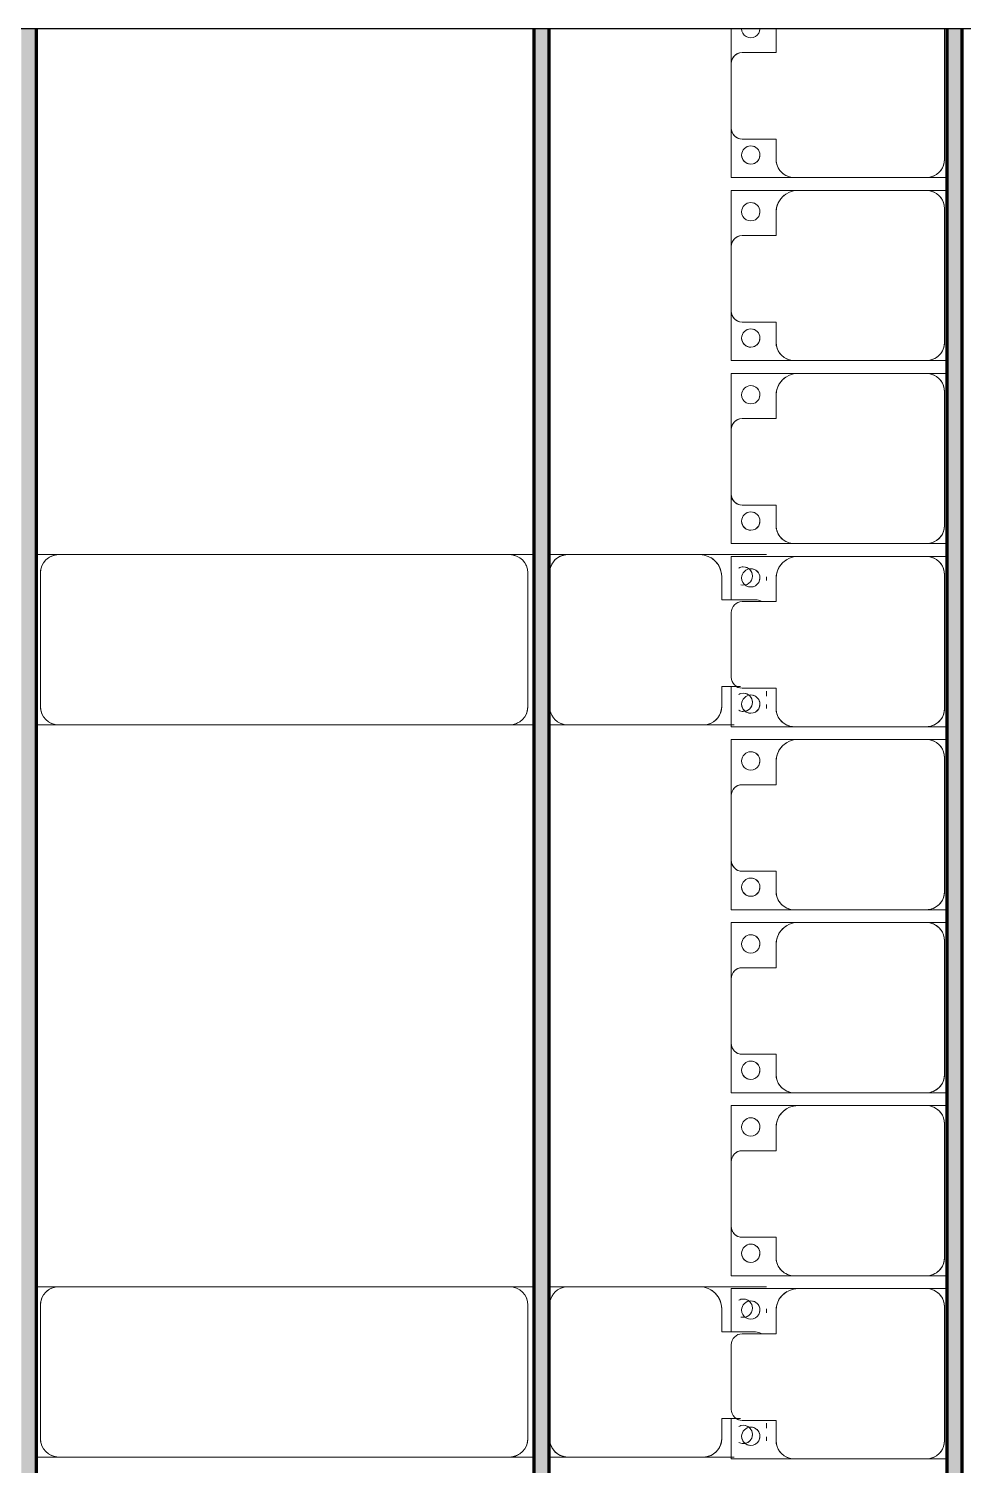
# Model space of a CAD drawing. Header units: millimetres. Extents: x -268744 to 115753, y -96240 to -10461.
# Drawn here: x -186964 to -184413, y -44571 to -40647 of the extents above; entities that cross this region are included whole.
import ezdxf

# ---------------------------------------------------------------- set-up
doc = ezdxf.new("R2010")
doc.units = ezdxf.units.MM
doc.layers.add('A-GENM', color=13, linetype='Continuous', lineweight=9)
doc.layers.add('S-BEAM', color=12, linetype='Continuous', lineweight=9)

# ---------------------------------------------------------------- blocks, each defined once
blk = doc.blocks.new('Dai phao do pin - DẢI PHAO ĐỠ PIN-V13-KHUNG KẾT CẤU BÈ PIN 1')
at = {"layer": 'A-GENM', "color": 7}
for p, q in [((67087.6, 241.6), (67149.7, 241.6)), ((67087.6, 241.6), (67149.7, 241.6)), ((68380.3, 241.6), (67149.7, 241.6)), ((68380.3, 241.6), (68447.6, 241.6)), ((68380.3, 241.6), (68447.6, 241.6)), ((68487.6, 241.6), (68539.7, 241.6)), ((68487.6, 241.6), (68539.7, 241.6)), ((68899.7, 241.6), (68539.7, 241.6)), ((68899.7, 241.6), (69082.2, 241.6)), ((69082.2, 241.6), (68899.7, 241.6)), ((67099.7, 191.6), (67099.7, -173.4)), ((68430.3, -173.4), (68430.3, 191.6)), ((68489.7, 191.6), (68489.7, -173.4)), ((68959.7, 118.2), (68959.7, 181.6)), ((69082.2, 181.2), (69082.2, 170.6)), ((69082.2, 170.6), (69082.2, 181.2)), ((69052.2, 118.2), (68959.7, 118.2)), ((68959.7, -173.4), (68959.7, -118.2)), ((68959.7, -118.2), (69010.6, -118.2)), ((69082.2, -131.3), (69082.2, -144.7)), ((69082.2, -144.7), (69082.2, -131.3)), ((69082.2, -168), (69082.2, -178.9)), ((69082.2, -178.9), (69082.2, -168)), ((67149.7, -223.4), (67087.6, -223.4)), ((67149.7, -223.4), (67087.6, -223.4)), ((67149.7, -223.4), (68380.3, -223.4)), ((68447.6, -223.4), (68380.3, -223.4)), ((68447.6, -223.4), (68380.3, -223.4)), ((68539.7, -223.4), (68487.6, -223.4)), ((68539.7, -223.4), (68487.6, -223.4)), ((68539.7, -223.4), (68909.7, -223.4)), ((68993.6, -223.4), (68909.7, -223.4)), ((68909.7, -223.4), (68993.6, -223.4))]:
    blk.add_line(p, q, dxfattribs=at)
for centre, radius, start, end in [((67149.7, 191.6), 50, 90, 180), ((67149.7, 191.6), 50, 105, 135), ((68380.3, 191.6), 50, 360, 90), ((68380.3, 191.6), 50, 60, 90), ((68539.7, 191.6), 50, 90, 180), ((68539.7, 191.6), 50, 105, 180), ((68899.7, 181.6), 60, 360, 90), ((67149.7, 191.6), 50, 150, 180), ((68380.3, 191.6), 50, 15, 30), ((68899.7, 181.6), 60, 360, 60), ((69018.6, 183.2), 25, 0, 120), ((69018.6, 183.2), 25, 90, 120), ((69018.6, 183.2), 25, 0, 89.8669), ((69018.6, 183.2), 25, 255, 0), ((69018.6, 183.2), 25, 255, 0), ((69052.2, 88.2), 30, 60, 90), ((69018.6, -161.8), 25, 0, 120), ((69018.6, -161.8), 25, 105, 120), ((69018.6, -161.8), 25, 0, 89.8669), ((67149.7, -173.4), 50, 180, 270), ((67149.7, -173.4), 50, 180, 210), ((68380.3, -173.4), 50, 270, 0), ((68380.3, -173.4), 50, 330, 0), ((68539.7, -173.4), 50, 180, 270), ((68539.7, -173.4), 50, 180, 255), ((68909.7, -173.4), 50, 270, 360), ((68909.7, -173.4), 50, 285, 360), ((69018.6, -161.8), 25, 240, 0), ((69018.6, -161.8), 25, 240, 270), ((69018.6, -161.8), 25, 270.1331, 0), ((67149.7, -173.4), 50, 240, 270), ((68380.3, -173.4), 50, 285, 300)]:
    blk.add_arc(centre, radius, start, end, dxfattribs=at)
blk = doc.blocks.new('Dai phao do pin - DẢI PHAO ĐỠ PIN-V14-KHUNG KẾT CẤU BÈ PIN 1')
at = {"layer": 'A-GENM', "color": 7}
for p, q in [((67087.6, 241.6), (67149.7, 241.6)), ((67087.6, 241.6), (67149.7, 241.6)), ((68380.3, 241.6), (67149.7, 241.6)), ((68380.3, 241.6), (68447.6, 241.6)), ((68380.3, 241.6), (68447.6, 241.6)), ((68487.6, 241.6), (68539.7, 241.6)), ((68487.6, 241.6), (68539.7, 241.6)), ((68899.7, 241.6), (68539.7, 241.6)), ((68899.7, 241.6), (69082.2, 241.6)), ((69082.2, 241.6), (68899.7, 241.6)), ((67099.7, 191.6), (67099.7, -173.4)), ((68430.3, -173.4), (68430.3, 191.6)), ((68489.7, 191.6), (68489.7, -173.4)), ((68959.7, 118.2), (68959.7, 181.6)), ((69082.2, 181.2), (69082.2, 170.6)), ((69082.2, 170.6), (69082.2, 181.2)), ((69052.2, 118.2), (68959.7, 118.2)), ((68959.7, -173.4), (68959.7, -118.2)), ((68959.7, -118.2), (69010.6, -118.2)), ((69082.2, -131.3), (69082.2, -144.7)), ((69082.2, -144.7), (69082.2, -131.3)), ((69082.2, -168), (69082.2, -178.9)), ((69082.2, -178.9), (69082.2, -168)), ((67149.7, -223.4), (67087.6, -223.4)), ((67149.7, -223.4), (67087.6, -223.4)), ((67149.7, -223.4), (68380.3, -223.4)), ((68447.6, -223.4), (68380.3, -223.4)), ((68447.6, -223.4), (68380.3, -223.4)), ((68539.7, -223.4), (68487.6, -223.4)), ((68539.7, -223.4), (68487.6, -223.4)), ((68539.7, -223.4), (68909.7, -223.4)), ((68993.6, -223.4), (68909.7, -223.4)), ((68909.7, -223.4), (68993.6, -223.4))]:
    blk.add_line(p, q, dxfattribs=at)
for centre, radius, start, end in [((67149.7, 191.6), 50, 90, 180), ((67149.7, 191.6), 50, 105, 135), ((68380.3, 191.6), 50, 360, 90), ((68380.3, 191.6), 50, 60, 90), ((68539.7, 191.6), 50, 90, 180), ((68539.7, 191.6), 50, 105, 180), ((68899.7, 181.6), 60, 360, 90), ((67149.7, 191.6), 50, 150, 180), ((68380.3, 191.6), 50, 15, 30), ((68899.7, 181.6), 60, 360, 60), ((69018.6, 183.2), 25, 0, 120), ((69018.6, 183.2), 25, 90, 120), ((69018.6, 183.2), 25, 0, 89.8669), ((69018.6, 183.2), 25, 255, 0), ((69018.6, 183.2), 25, 255, 0), ((69052.2, 88.2), 30, 60, 90), ((69018.6, -161.8), 25, 0, 120), ((69018.6, -161.8), 25, 105, 120), ((69018.6, -161.8), 25, 0, 89.8669), ((67149.7, -173.4), 50, 180, 270), ((67149.7, -173.4), 50, 180, 210), ((68380.3, -173.4), 50, 270, 0), ((68380.3, -173.4), 50, 330, 0), ((68539.7, -173.4), 50, 180, 270), ((68539.7, -173.4), 50, 180, 255), ((68909.7, -173.4), 50, 270, 360), ((68909.7, -173.4), 50, 285, 360), ((69018.6, -161.8), 25, 240, 0), ((69018.6, -161.8), 25, 240, 270), ((69018.6, -161.8), 25, 270.1331, 359.1926), ((67149.7, -173.4), 50, 240, 270), ((68380.3, -173.4), 50, 285, 300)]:
    blk.add_arc(centre, radius, start, end, dxfattribs=at)
blk = doc.blocks.new('Dầm C52 - Hộp 40x60-V24-KHUNG KẾT CẤU BÈ PIN 1')
at = {"layer": 'S-BEAM', "color": 4, "lineweight": 25}
blk.add_line((145811, -20), (-145811, -20), dxfattribs=at)
blk = doc.blocks.new('Dải phao đi lại kèm đỡ invester - DẢI PHAO ĐI LẠI-102783-KHUNG KẾT CẤU BÈ PIN 1')
at = {"layer": 'A-GENM', "color": 7}
for p, q in [((20673.4, -729.7), (20316.8, -729.7)), ((20723.4, -722.4), (20723.4, -779.7)), ((20723.4, -722.4), (20723.4, -779.7)), ((20758.4, -779.7), (20758.4, -722.4)), ((20758.4, -779.7), (20758.4, -722.4)), ((21173.4, -729.7), (20808.4, -729.7)), ((21223.4, -722.4), (21223.4, -779.7)), ((21223.4, -722.4), (21223.4, -779.7)), ((21258.4, -779.7), (21258.4, -722.4)), ((21258.4, -779.7), (21258.4, -722.4)), ((21673.4, -729.7), (21308.4, -729.7)), ((21723.4, -722.4), (21723.4, -779.7)), ((21723.4, -722.4), (21723.4, -779.7)), ((21758.4, -779.7), (21758.4, -722.4)), ((21758.4, -779.7), (21758.4, -722.4)), ((22173.4, -729.7), (21808.4, -729.7)), ((22223.4, -722.4), (22223.4, -779.7)), ((22223.4, -722.4), (22223.4, -779.7)), ((22258.4, -779.7), (22258.4, -722.4)), ((22258.4, -779.7), (22258.4, -722.4)), ((22673.4, -729.7), (22308.4, -729.7)), ((22723.4, -722.4), (22723.4, -779.7)), ((22723.4, -722.4), (22723.4, -779.7)), ((22758.4, -779.7), (22758.4, -722.4)), ((22758.4, -779.7), (22758.4, -722.4)), ((23173.4, -729.7), (22808.4, -729.7)), ((23223.4, -722.4), (23223.4, -779.7)), ((23223.4, -722.4), (23223.4, -779.7)), ((23258.4, -779.7), (23258.4, -722.4)), ((23258.4, -779.7), (23258.4, -722.4)), ((23673.4, -729.7), (23308.4, -729.7)), ((23723.4, -722.4), (23723.4, -779.7)), ((23723.4, -722.4), (23723.4, -779.7)), ((23758.4, -779.7), (23758.4, -722.4)), ((23758.4, -779.7), (23758.4, -722.4)), ((24173.4, -729.7), (23808.4, -729.7)), ((24223.4, -722.4), (24223.4, -779.7)), ((24223.4, -722.4), (24223.4, -779.7)), ((20723.4, -1139.7), (20723.4, -779.7)), ((20758.4, -779.7), (20758.4, -1129.7)), ((21223.4, -1139.7), (21223.4, -779.7)), ((21258.4, -779.7), (21258.4, -1129.7)), ((21723.4, -1139.7), (21723.4, -779.7)), ((21758.4, -779.7), (21758.4, -1129.7)), ((22223.4, -1139.7), (22223.4, -779.7)), ((22258.4, -779.7), (22258.4, -1129.7)), ((22723.4, -1139.7), (22723.4, -779.7)), ((22758.4, -779.7), (22758.4, -1129.7)), ((23223.4, -1139.7), (23223.4, -779.7)), ((23258.4, -779.7), (23258.4, -1129.7)), ((23723.4, -1139.7), (23723.4, -779.7)), ((23758.4, -779.7), (23758.4, -1129.7)), ((24223.4, -1139.7), (24223.4, -779.7)), ((20758.4, -1312.2), (20758.4, -1129.7)), ((20758.4, -1129.7), (20758.4, -1312.2)), ((21258.4, -1312.2), (21258.4, -1129.7)), ((21258.4, -1129.7), (21258.4, -1312.2)), ((21758.4, -1312.2), (21758.4, -1129.7)), ((21758.4, -1129.7), (21758.4, -1312.2)), ((22258.4, -1312.2), (22258.4, -1129.7)), ((22258.4, -1129.7), (22258.4, -1312.2)), ((22758.4, -1312.2), (22758.4, -1129.7)), ((22758.4, -1129.7), (22758.4, -1312.2)), ((23258.4, -1312.2), (23258.4, -1129.7)), ((23258.4, -1129.7), (23258.4, -1312.2)), ((23758.4, -1312.2), (23758.4, -1129.7)), ((23758.4, -1129.7), (23758.4, -1312.2)), ((20723.4, -1139.7), (20723.4, -1312.2)), ((20723.4, -1312.2), (20723.4, -1139.7)), ((21223.4, -1139.7), (21223.4, -1312.2)), ((21223.4, -1312.2), (21223.4, -1139.7)), ((21723.4, -1139.7), (21723.4, -1312.2)), ((21723.4, -1312.2), (21723.4, -1139.7)), ((22223.4, -1139.7), (22223.4, -1312.2)), ((22223.4, -1312.2), (22223.4, -1139.7)), ((22723.4, -1139.7), (22723.4, -1312.2)), ((22723.4, -1312.2), (22723.4, -1139.7)), ((23223.4, -1139.7), (23223.4, -1312.2)), ((23223.4, -1312.2), (23223.4, -1139.7)), ((23723.4, -1139.7), (23723.4, -1312.2)), ((23723.4, -1312.2), (23723.4, -1139.7)), ((24223.4, -1139.7), (24223.4, -1312.2)), ((24223.4, -1312.2), (24223.4, -1139.7)), ((20318.4, -1189.7), (20381.8, -1189.7)), ((20381.8, -1189.7), (20381.8, -1282.2)), ((20618.2, -1282.2), (20618.2, -1189.7)), ((20618.2, -1189.7), (20673.4, -1189.7)), ((20818.4, -1189.7), (20881.8, -1189.7)), ((20881.8, -1189.7), (20881.8, -1282.2)), ((21118.2, -1282.2), (21118.2, -1189.7)), ((21118.2, -1189.7), (21173.4, -1189.7)), ((21318.4, -1189.7), (21381.8, -1189.7)), ((21381.8, -1189.7), (21381.8, -1282.2)), ((21618.2, -1282.2), (21618.2, -1189.7)), ((21618.2, -1189.7), (21673.4, -1189.7)), ((21818.4, -1189.7), (21881.8, -1189.7)), ((21881.8, -1189.7), (21881.8, -1282.2)), ((22118.2, -1282.2), (22118.2, -1189.7)), ((22118.2, -1189.7), (22173.4, -1189.7)), ((22318.4, -1189.7), (22381.8, -1189.7)), ((22381.8, -1189.7), (22381.8, -1282.2)), ((22618.2, -1282.2), (22618.2, -1189.7)), ((22618.2, -1189.7), (22673.4, -1189.7)), ((22818.4, -1189.7), (22881.8, -1189.7)), ((22881.8, -1189.7), (22881.8, -1282.2)), ((23118.2, -1282.2), (23118.2, -1189.7)), ((23118.2, -1189.7), (23173.4, -1189.7)), ((23318.4, -1189.7), (23381.8, -1189.7)), ((23381.8, -1189.7), (23381.8, -1282.2)), ((23618.2, -1282.2), (23618.2, -1189.7)), ((23618.2, -1189.7), (23673.4, -1189.7)), ((23818.4, -1189.7), (23881.8, -1189.7)), ((23881.8, -1189.7), (23881.8, -1282.2)), ((24118.2, -1282.2), (24118.2, -1189.7)), ((24118.2, -1189.7), (24173.4, -1189.7)), ((20411.8, -1312.2), (20316.8, -1312.2)), ((20316.8, -1312.2), (20411.8, -1312.2)), ((20411.8, -1312.2), (20588.2, -1312.2)), ((20723.4, -1312.2), (20588.2, -1312.2)), ((20588.2, -1312.2), (20723.4, -1312.2)), ((20911.8, -1312.2), (20758.4, -1312.2)), ((20758.4, -1312.2), (20911.8, -1312.2)), ((20911.8, -1312.2), (21088.2, -1312.2)), ((21223.4, -1312.2), (21088.2, -1312.2)), ((21088.2, -1312.2), (21223.4, -1312.2)), ((21411.8, -1312.2), (21258.4, -1312.2)), ((21258.4, -1312.2), (21411.8, -1312.2)), ((21411.8, -1312.2), (21588.2, -1312.2)), ((21723.4, -1312.2), (21588.2, -1312.2)), ((21588.2, -1312.2), (21723.4, -1312.2)), ((21876.8, -1312.2), (21758.4, -1312.2)), ((21758.4, -1312.2), (21876.8, -1312.2)), ((21911.8, -1312.2), (22088.2, -1312.2)), ((22223.4, -1312.2), (22113.2, -1312.2)), ((22113.2, -1312.2), (22223.4, -1312.2)), ((22411.8, -1312.2), (22258.4, -1312.2)), ((22258.4, -1312.2), (22411.8, -1312.2)), ((22411.8, -1312.2), (22588.2, -1312.2)), ((22723.4, -1312.2), (22588.2, -1312.2)), ((22588.2, -1312.2), (22723.4, -1312.2)), ((22911.8, -1312.2), (22758.4, -1312.2)), ((22758.4, -1312.2), (22911.8, -1312.2)), ((22911.8, -1312.2), (23088.2, -1312.2)), ((23223.4, -1312.2), (23088.2, -1312.2)), ((23088.2, -1312.2), (23223.4, -1312.2)), ((23411.8, -1312.2), (23258.4, -1312.2)), ((23258.4, -1312.2), (23411.8, -1312.2)), ((23411.8, -1312.2), (23588.2, -1312.2)), ((23723.4, -1312.2), (23588.2, -1312.2)), ((23588.2, -1312.2), (23723.4, -1312.2)), ((23876.8, -1312.2), (23758.4, -1312.2)), ((23758.4, -1312.2), (23876.8, -1312.2)), ((23911.8, -1312.2), (24088.2, -1312.2)), ((24223.4, -1312.2), (24113.2, -1312.2)), ((24113.2, -1312.2), (24223.4, -1312.2))]:
    blk.add_line(p, q, dxfattribs=at)
for centre, radius, start, end in [((20673.4, -779.7), 50, 0, 90), ((20673.4, -779.7), 50, 15, 90), ((20808.4, -779.7), 50, 90, 180), ((20808.4, -779.7), 50, 90, 165), ((21173.4, -779.7), 50, 360, 90), ((21173.4, -779.7), 50, 15, 90), ((21308.4, -779.7), 50, 90, 180), ((21308.4, -779.7), 50, 90, 165), ((21673.4, -779.7), 50, 0, 90), ((21673.4, -779.7), 50, 15, 90), ((21808.4, -779.7), 50, 90, 180), ((21808.4, -779.7), 50, 90, 165), ((22173.4, -779.7), 50, 360, 90), ((22173.4, -779.7), 50, 15, 90), ((22308.4, -779.7), 50, 90, 180), ((22308.4, -779.7), 50, 90, 165), ((22673.4, -779.7), 50, 360, 90), ((22673.4, -779.7), 50, 15, 90), ((22808.4, -779.7), 50, 90, 180), ((22808.4, -779.7), 50, 90, 165), ((23173.4, -779.7), 50, 360, 90), ((23173.4, -779.7), 50, 15, 90), ((23308.4, -779.7), 50, 90, 180), ((23308.4, -779.7), 50, 90, 165), ((23673.4, -779.7), 50, 360, 90), ((23673.4, -779.7), 50, 15, 90), ((23808.4, -779.7), 50, 90, 180), ((23808.4, -779.7), 50, 90, 165), ((24173.4, -779.7), 50, 0, 90), ((24173.4, -779.7), 50, 15, 90), ((20818.4, -1129.7), 60, 180, 270), ((21318.4, -1129.7), 60, 180, 270), ((21818.4, -1129.7), 60, 180, 270), ((22318.4, -1129.7), 60, 180, 270), ((22818.4, -1129.7), 60, 180, 270), ((23318.4, -1129.7), 60, 180, 270), ((23818.4, -1129.7), 60, 180, 270), ((20673.4, -1139.7), 50, 270, 0), ((20673.4, -1139.7), 50, 270, 345), ((20818.4, -1129.7), 60, 218.8149, 270), ((21173.4, -1139.7), 50, 270, 360), ((21173.4, -1139.7), 50, 270, 345), ((21318.4, -1129.7), 60, 210, 270), ((21673.4, -1139.7), 50, 270, 0), ((21673.4, -1139.7), 50, 270, 345), ((21818.4, -1129.7), 60, 210, 270), ((22173.4, -1139.7), 50, 270, 0), ((22173.4, -1139.7), 50, 270, 345), ((22318.4, -1129.7), 60, 210, 270), ((22673.4, -1139.7), 50, 270, 360), ((22673.4, -1139.7), 50, 270, 345), ((22818.4, -1129.7), 60, 210, 270), ((23173.4, -1139.7), 50, 270, 360), ((23173.4, -1139.7), 50, 270, 345), ((23318.4, -1129.7), 60, 210, 270), ((23673.4, -1139.7), 50, 270, 0), ((23673.4, -1139.7), 50, 270, 345), ((23818.4, -1129.7), 60, 210, 270), ((24173.4, -1139.7), 50, 270, 360), ((24173.4, -1139.7), 50, 270, 345), ((20316.8, -1258.6), 25, 270, 90), ((20316.8, -1258.6), 25, 60, 90), ((20316.8, -1258.6), 25, 270, 30), ((20661.8, -1258.6), 25, 90, 270), ((20661.8, -1258.6), 25, 90, 165), ((20661.8, -1258.6), 25, 270, 90), ((20661.8, -1258.6), 25, 15, 90), ((20816.8, -1258.6), 25, 90, 270), ((20816.8, -1258.6), 25, 90, 165), ((20816.8, -1258.6), 25, 270, 90), ((20816.8, -1258.6), 25, 60, 90), ((20816.8, -1258.6), 25, 270, 30), ((21161.8, -1258.6), 25, 90, 270), ((21161.8, -1258.6), 25, 90, 165), ((21161.8, -1258.6), 25, 270, 90), ((21161.8, -1258.6), 25, 15, 90), ((21316.8, -1258.6), 25, 90, 270), ((21316.8, -1258.6), 25, 90, 165), ((21316.8, -1258.6), 25, 270, 90), ((21316.8, -1258.6), 25, 60, 90), ((21316.8, -1258.6), 25, 270, 30), ((21661.8, -1258.6), 25, 90, 270), ((21661.8, -1258.6), 25, 90, 165), ((21661.8, -1258.6), 25, 270, 90), ((21661.8, -1258.6), 25, 15, 90), ((21816.8, -1258.6), 25, 90, 270), ((21816.8, -1258.6), 25, 90, 165), ((21816.8, -1258.6), 25, 270, 90), ((21816.8, -1258.6), 25, 60, 90), ((21816.8, -1258.6), 25, 270, 30), ((22161.8, -1258.6), 25, 90, 270), ((22161.8, -1258.6), 25, 105, 165), ((22161.8, -1258.6), 25, 90, 100.7838), ((22161.8, -1258.6), 25, 270, 90), ((22161.8, -1258.6), 25, 15, 90), ((22316.8, -1258.6), 25, 90, 270), ((22316.8, -1258.6), 25, 90, 165), ((22316.8, -1258.6), 25, 270, 90), ((22316.8, -1258.6), 25, 60, 90), ((22316.8, -1258.6), 25, 270, 30), ((22661.8, -1258.6), 25, 90, 270), ((22661.8, -1258.6), 25, 90, 165), ((22661.8, -1258.6), 25, 270, 90), ((22661.8, -1258.6), 25, 15, 90), ((22816.8, -1258.6), 25, 90, 270), ((22816.8, -1258.6), 25, 90, 165), ((22816.8, -1258.6), 25, 270, 90), ((22816.8, -1258.6), 25, 60, 90), ((22816.8, -1258.6), 25, 270, 30), ((23161.8, -1258.6), 25, 90, 270), ((23161.8, -1258.6), 25, 90, 165), ((23161.8, -1258.6), 25, 270, 90), ((23161.8, -1258.6), 25, 15, 90), ((23316.8, -1258.6), 25, 90, 270), ((23316.8, -1258.6), 25, 90, 165), ((23316.8, -1258.6), 25, 270, 90), ((23316.8, -1258.6), 25, 60, 90), ((23316.8, -1258.6), 25, 270, 30), ((23661.8, -1258.6), 25, 90, 270), ((23661.8, -1258.6), 25, 90, 165), ((23661.8, -1258.6), 25, 270, 90), ((23661.8, -1258.6), 25, 15, 90), ((23816.8, -1258.6), 25, 90, 270), ((23816.8, -1258.6), 25, 90, 165), ((23816.8, -1258.6), 25, 270, 90), ((23816.8, -1258.6), 25, 60, 90), ((23816.8, -1258.6), 25, 270, 30), ((24161.8, -1258.6), 25, 90, 270), ((24161.8, -1258.6), 25, 90, 165), ((24161.8, -1258.6), 25, 270, 90), ((24161.8, -1258.6), 25, 15, 90), ((20411.8, -1282.2), 30, 180, 270), ((20411.8, -1282.2), 30, 195, 225), ((20411.8, -1282.2), 30, 195, 255), ((20411.8, -1282.2), 30, 195, 225), ((20588.2, -1282.2), 30, 270, 0), ((20588.2, -1282.2), 30, 285, 345), ((20588.2, -1282.2), 30, 315, 345), ((20588.2, -1282.2), 30, 315, 345), ((20661.8, -1258.6), 25, 180, 270), ((20661.8, -1258.6), 25, 270, 0), ((20816.8, -1258.6), 25, 180, 270), ((20911.8, -1282.2), 30, 180, 270), ((20911.8, -1282.2), 30, 195, 225), ((20911.8, -1282.2), 30, 195, 255), ((20911.8, -1282.2), 30, 195, 225), ((21088.2, -1282.2), 30, 270, 360), ((21088.2, -1282.2), 30, 285, 345), ((21088.2, -1282.2), 30, 315, 345), ((21088.2, -1282.2), 30, 315, 345), ((21161.8, -1258.6), 25, 180, 270), ((21161.8, -1258.6), 25, 270, 0), ((21316.8, -1258.6), 25, 180, 270), ((21411.8, -1282.2), 30, 180, 270), ((21411.8, -1282.2), 30, 195, 225), ((21411.8, -1282.2), 30, 195, 255), ((21411.8, -1282.2), 30, 195, 225), ((21588.2, -1282.2), 30, 270, 0), ((21588.2, -1282.2), 30, 285, 345), ((21588.2, -1282.2), 30, 315, 345), ((21588.2, -1282.2), 30, 315, 345), ((21661.8, -1258.6), 25, 180, 270), ((21661.8, -1258.6), 25, 270, 0), ((21816.8, -1258.6), 25, 180, 270), ((21911.8, -1282.2), 30, 180, 270), ((22088.2, -1282.2), 30, 270, 0), ((22088.2, -1282.2), 30, 330, 345), ((22088.2, -1282.2), 30, 330, 345), ((22161.8, -1258.6), 25, 180, 270), ((22161.8, -1258.6), 25, 270, 360), ((22316.8, -1258.6), 25, 180, 270), ((22411.8, -1282.2), 30, 180, 270), ((22411.8, -1282.2), 30, 195, 225), ((22411.8, -1282.2), 30, 195, 255), ((22411.8, -1282.2), 30, 195, 225), ((22588.2, -1282.2), 30, 270, 0), ((22588.2, -1282.2), 30, 285, 345), ((22588.2, -1282.2), 30, 315, 345), ((22588.2, -1282.2), 30, 315, 345), ((22661.8, -1258.6), 25, 180, 270), ((22661.8, -1258.6), 25, 270, 0), ((22816.8, -1258.6), 25, 180, 270), ((22911.8, -1282.2), 30, 180, 270), ((22911.8, -1282.2), 30, 195, 225), ((22911.8, -1282.2), 30, 195, 255), ((22911.8, -1282.2), 30, 195, 225), ((23088.2, -1282.2), 30, 270, 0), ((23088.2, -1282.2), 30, 285, 345), ((23088.2, -1282.2), 30, 315, 345), ((23088.2, -1282.2), 30, 315, 345), ((23161.8, -1258.6), 25, 180, 270), ((23161.8, -1258.6), 25, 270, 0), ((23316.8, -1258.6), 25, 180, 270), ((23411.8, -1282.2), 30, 180, 270), ((23411.8, -1282.2), 30, 195, 225), ((23411.8, -1282.2), 30, 195, 255), ((23411.8, -1282.2), 30, 195, 225), ((23588.2, -1282.2), 30, 270, 0), ((23588.2, -1282.2), 30, 285, 345), ((23588.2, -1282.2), 30, 315, 345), ((23588.2, -1282.2), 30, 315, 345), ((23661.8, -1258.6), 25, 180, 270), ((23661.8, -1258.6), 25, 270, 0), ((23816.8, -1258.6), 25, 180, 270), ((23911.8, -1282.2), 30, 180, 270), ((24088.2, -1282.2), 30, 270, 0), ((24088.2, -1282.2), 30, 330, 345), ((24088.2, -1282.2), 30, 330, 345), ((24161.8, -1258.6), 25, 180, 270), ((24161.8, -1258.6), 25, 270, 0), ((20588.2, -1282.2), 30, 285, 300), ((20588.2, -1282.2), 30, 285, 300), ((21088.2, -1282.2), 30, 285, 300), ((21088.2, -1282.2), 30, 285, 300), ((21588.2, -1282.2), 30, 285, 300), ((21588.2, -1282.2), 30, 285, 300), ((22588.2, -1282.2), 30, 285, 300), ((22588.2, -1282.2), 30, 285, 300), ((23088.2, -1282.2), 30, 285, 300), ((23088.2, -1282.2), 30, 285, 300), ((23588.2, -1282.2), 30, 285, 300), ((23588.2, -1282.2), 30, 285, 300)]:
    blk.add_arc(centre, radius, start, end, dxfattribs=at)
blk = doc.blocks.new('Dầm C52 - Dầm C52-V2-KHUNG KẾT CẤU BÈ PIN 1')
at = {"layer": 'S-BEAM', "lineweight": 140}
h = blk.add_hatch(color=1, dxfattribs=at)
h.paths.add_polyline_path([(-25480.9, 20), (-25480.9, -20), (-25440.9, -20), (-25440.9, 20)])
h.paths.add_polyline_path([(-25400.9, 20), (-25400.9, -20), (-19440.9, -20), (-19443, 20), (-24983.5, 20)])
h.paths.add_polyline_path([(-19400.9, 20), (-19400.9, -20), (-13440.9, -20), (-13440.9, 20), (-18519.6, 20)])
h.paths.add_polyline_path([(-13400.9, -20), (-7440.9, -20), (-7440.9, 20), (-13400.9, 20)])
h.paths.add_polyline_path([(-7400.9, 20), (-7400.9, -20), (-1440.9, -20), (-1440.9, 20), (-6515.3, 20)])
h.paths.add_polyline_path([(-1400.9, 20), (-1400.9, -20), (4559.1, -20), (4559.1, 20), (-974.9, 20)])
h.paths.add_polyline_path([(4599.1, -20), (10559.1, -20), (10559.1, 20), (4599.1, 20)])
h.paths.add_polyline_path([(10599.1, -20), (16559.1, -20), (16559.1, 20), (10599.1, 20)])
h.paths.add_polyline_path([(16599.1, 20), (16599.1, -20), (22559.1, -20), (22559.1, 20), (17493.2, 20)])
h.paths.add_polyline_path([(22599.1, 20), (22599.1, -20), (25259.1, -20), (25259.1, 20), (23033.7, 20)])
h.paths.add_polyline_path([(25299.1, -20), (25480.9, -20), (25480.9, 20), (25299.1, 20)])
at = {"layer": 'S-BEAM', "color": 1, "lineweight": 140}
blk.add_line((4559.1, -20), (-1400.9, -20), dxfattribs=at)
blk = doc.blocks.new('Dầm C52 - Dầm C52-V19-KHUNG KẾT CẤU BÈ PIN 1')
at = {"layer": 'S-BEAM', "lineweight": 140}
h = blk.add_hatch(color=1, dxfattribs=at)
h.paths.add_polyline_path([(-25480.9, 20), (-25480.9, -20), (-25440.9, -20), (-25445.2, 20)])
h.paths.add_polyline_path([(-25400.9, -20), (-19440.9, -20), (-19443, 20), (-25400.9, 20)])
h.paths.add_polyline_path([(-19400.9, -20), (-13440.9, -20), (-13440.9, 20), (-19400.9, 20)])
h.paths.add_polyline_path([(-13400.9, -20), (-7440.9, -20), (-7440.9, 20), (-13400.9, 20)])
h.paths.add_polyline_path([(-7400.9, -20), (-1440.9, -20), (-1440.9, 20), (-7400.9, 20)])
h.paths.add_polyline_path([(-1400.9, -20), (4559.1, -20), (4559.1, 20), (-1400.9, 20)])
h.paths.add_polyline_path([(4599.1, -20), (10559.1, -20), (10559.1, 20), (4599.1, 20)])
h.paths.add_polyline_path([(10599.1, -20), (16559.1, -20), (16559.1, 20), (10599.1, 20)])
h.paths.add_polyline_path([(16599.1, -20), (22559.1, -20), (22559.1, 20), (16599.1, 20)])
h.paths.add_polyline_path([(22599.1, -20), (25259.1, -20), (25259.1, 20), (22599.1, 20)])
h.paths.add_polyline_path([(25299.1, 20), (25299.1, -20), (25441.8, -20), (25441.8, 20)])
at = {"layer": 'S-BEAM', "color": 1, "lineweight": 140}
for p, q in [((-1400.9, 20), (4559.1, 20)), ((4559.1, -20), (-1400.9, -20))]:
    blk.add_line(p, q, dxfattribs=at)
blk = doc.blocks.new('Dầm C52 - Dầm C52-V1-KHUNG KẾT CẤU BÈ PIN 1')
at = {"layer": 'S-BEAM', "lineweight": 140}
h = blk.add_hatch(color=1, dxfattribs=at)
h.paths.add_polyline_path([(-25480.9, 20), (-25480.9, -20), (-25440.9, -20), (-25445.2, 20)])
h.paths.add_polyline_path([(-25400.9, -20), (-19440.9, -20), (-19443, 20), (-25400.9, 20)])
h.paths.add_polyline_path([(-19400.9, 20), (-19400.9, -20), (-13440.9, -20), (-13440.9, 20), (-18981.3, 20)])
h.paths.add_polyline_path([(-13400.9, -20), (-7440.9, -20), (-7440.9, 20), (-13400.9, 20)])
h.paths.add_polyline_path([(-7400.9, 20), (-7400.9, -20), (-1440.9, -20), (-1440.9, 20), (-6977, 20)])
h.paths.add_polyline_path([(-1400.9, -20), (4559.1, -20), (4559.1, 20), (-1400.9, 20)])
h.paths.add_polyline_path([(4599.1, 20), (4599.1, -20), (10559.1, -20), (10559.1, 20), (5027.2, 20)])
h.paths.add_polyline_path([(10599.1, -20), (16559.1, -20), (16559.1, 20), (10599.1, 20)])
h.paths.add_polyline_path([(16599.1, 20), (16599.1, -20), (22559.1, -20), (22559.1, 20), (17031.5, 20)])
h.paths.add_polyline_path([(22599.1, -20), (25259.1, -20), (25259.1, 20), (22599.1, 20)])
h.paths.add_polyline_path([(25299.1, -20), (25480.9, -20), (25480.9, 20), (25299.1, 20)])
at = {"layer": 'S-BEAM', "color": 1, "lineweight": 140}
for p, q in [((-1400.9, 20), (4559.1, 20)), ((4559.1, -20), (-1400.9, -20))]:
    blk.add_line(p, q, dxfattribs=at)
blk = doc.blocks.new('be pin 1_rvt-1-KHUNG KẾT CẤU BÈ PIN 1')
at = {"layer": 'A-GENM', "lineweight": 9, "rotation": 270.0000000003262}
blk.add_blockref('Dải phao đi lại kèm đỡ invester - DẢI PHAO ĐI LẠI-102783-KHUNG KẾT CẤU BÈ PIN 1', (-183734, -20329.7), dxfattribs=at)
at = {"layer": 'A-GENM', "lineweight": 9}
for name, p in [('Dai phao do pin - DẢI PHAO ĐỠ PIN-V14-KHUNG KẾT CẤU BÈ PIN 1', (-254031.8, -42324.7)), ('Dai phao do pin - DẢI PHAO ĐỠ PIN-V13-KHUNG KẾT CẤU BÈ PIN 1', (-254031.8, -44324.7))]:
    blk.add_blockref(name, p, dxfattribs=at)
at = {"layer": 'S-BEAM', "lineweight": 9, "rotation": 90.00000000032618}
for name, p in [('Dầm C52 - Dầm C52-V2-KHUNG KẾT CẤU BÈ PIN 1', (-186964.1, -45205.6)), ('Dầm C52 - Dầm C52-V1-KHUNG KẾT CẤU BÈ PIN 1', (-184436.4, -45205.6)), ('Dầm C52 - Dầm C52-V19-KHUNG KẾT CẤU BÈ PIN 1', (-185564.1, -45205.6))]:
    blk.add_blockref(name, p, dxfattribs=at)
at = {"layer": 'S-BEAM', "lineweight": 9}
blk.add_blockref('Dầm C52 - Hộp 40x60-V24-KHUNG KẾT CẤU BÈ PIN 1', (-110896.7, -40626.5), dxfattribs=at)

msp = doc.modelspace()

# ---------------------------------------------------------------- block references
at = {"lineweight": 5}
msp.add_blockref('be pin 1_rvt-1-KHUNG KẾT CẤU BÈ PIN 1', (0, 0), dxfattribs=at)

doc.saveas('drawing.dxf')
